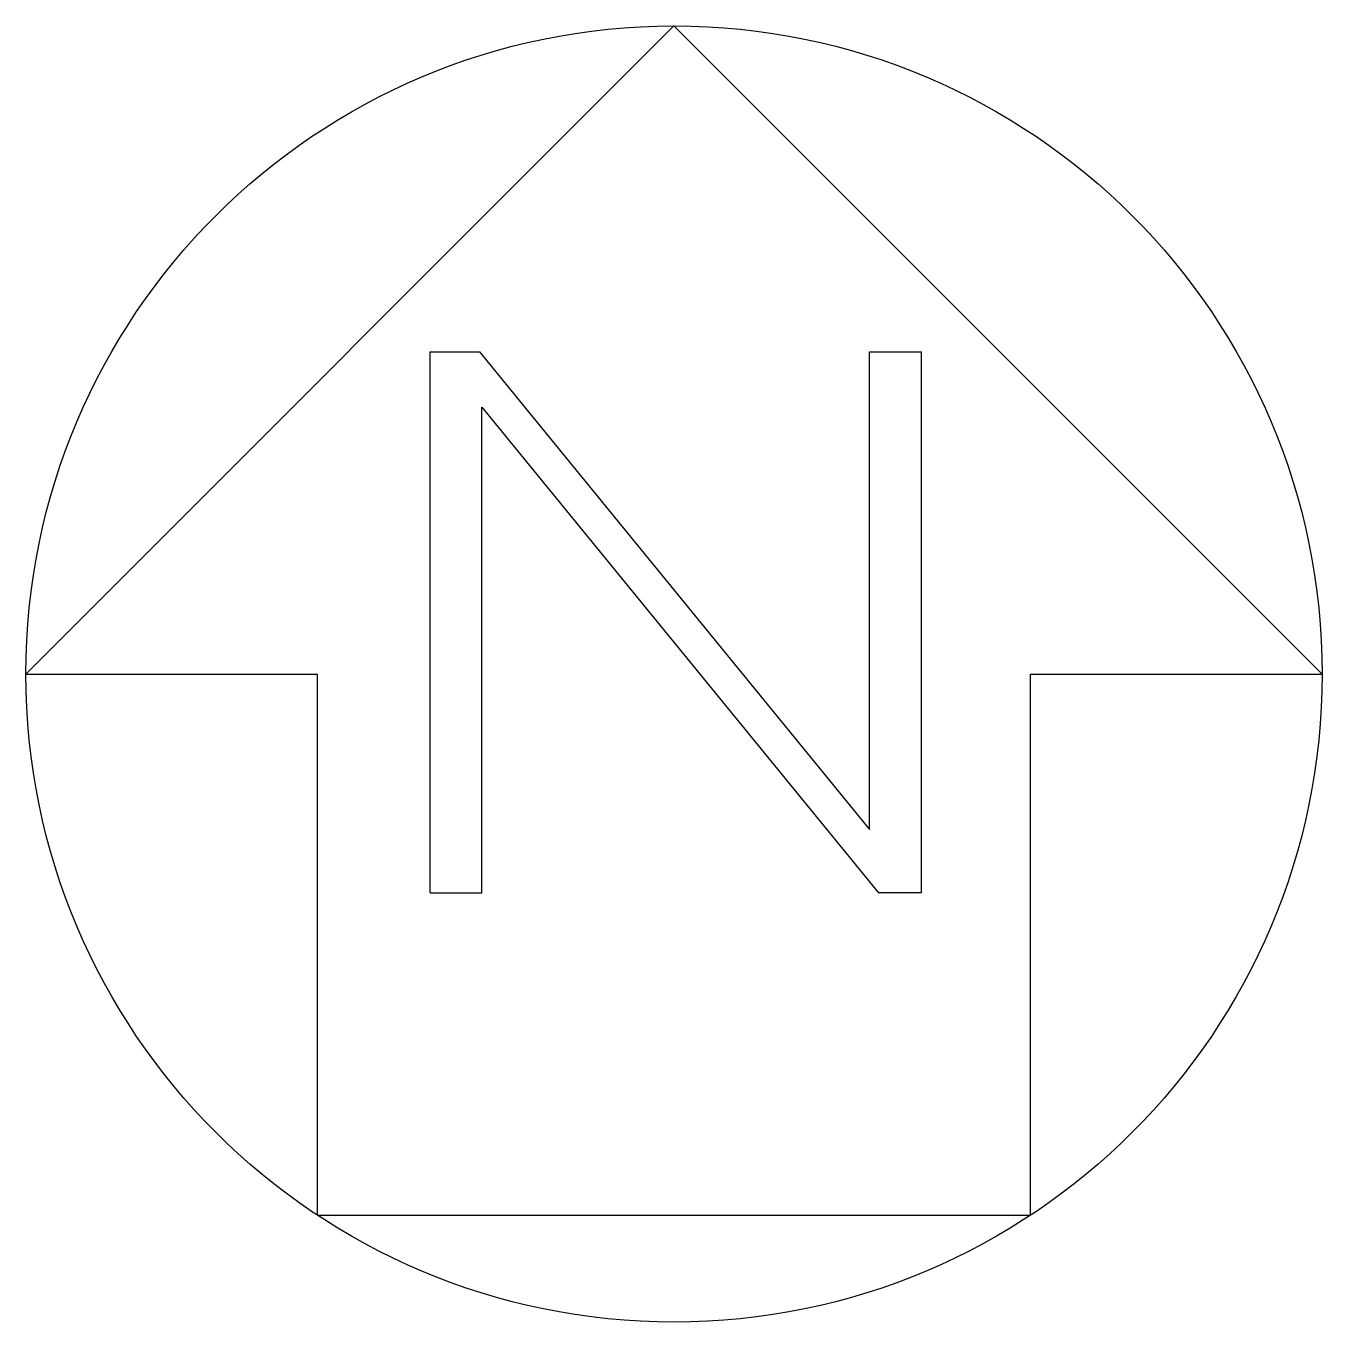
# Model space of a CAD drawing. Extents: x -2000 to 2000, y -2000 to 2000.
import ezdxf

# ---------------------------------------------------------------- set-up
doc = ezdxf.new("R2010")
doc.units = 0
doc.layers.get('0').update_dxf_attribs({"linetype": 'CONTINUOUS'})

msp = doc.modelspace()

# ---------------------------------------------------------------- linework, layer by layer
at = {"color": 0}
for p, q in [((0, 2000), (-2000, 0)), ((0, 2000), (2000, 0)), ((-752.8, 994.7), (-599.9, 994.7)), ((-752.8, -675.4), (-752.8, 994.7)), ((-599.9, 994.7), (603.5, -479.4)), ((603.5, -479.4), (603.5, 994.7)), ((603.5, 994.7), (763.5, 994.7)), ((763.5, -675.4), (763.5, 994.7)), ((-592.8, -675.4), (-592.8, 823.4)), ((-592.8, 823.4), (630.7, -675.4)), ((-2000, 0), (-1100.4, 0)), ((-1100.4, -1670), (-1100.4, 0)), ((1100.4, 0), (2000, 0)), ((1100.4, -1670), (1100.4, 0)), ((-752.8, -675.4), (-592.8, -675.4)), ((763.5, -675.4), (630.7, -675.4)), ((-1100.4, -1670), (1100.4, -1670))]:
    msp.add_line(p, q, dxfattribs=at)
msp.add_circle((0, 0), 2000, dxfattribs=at)

doc.saveas('drawing.dxf')
